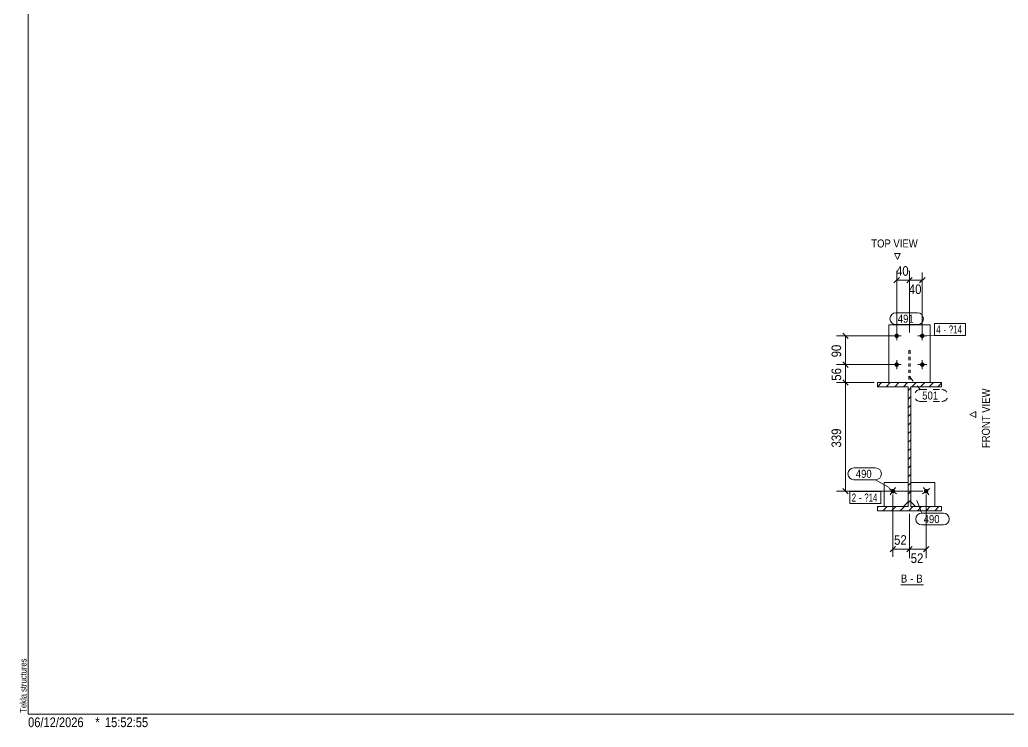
# Model space of a CAD drawing. Header units: millimetres. Extents: x 2 to 1174, y 1 to 825.
# Drawn here: x 2.4 to 311.2, y 1 to 221.9 of the extents above; entities that cross this region are included whole.
import ezdxf

# ---------------------------------------------------------------- set-up
doc = ezdxf.new("R2010")
doc.units = ezdxf.units.MM
for name, pattern in [('XKITLINE00', [0]), ('XKITLINE01', [4, 1, -1, 1, -1]), ('XKITLINE02', [4, 2, -2])]:
    doc.linetypes.add(name, pattern=pattern)
for name, color, linetype, lineweight in [('Bolt', 3, 'Continuous', 0), ('BoltMark', 7, 'Continuous', 0), ('Dimensions', 7, 'Continuous', 0), ('DrawingSheet', 5, 'Continuous', 0), ('OtherObjectType', 7, 'Continuous', 0), ('Part', 2, 'Continuous', 0), ('PartMark', 7, 'Continuous', 0)]:
    doc.layers.add(name, color=color, linetype=linetype, lineweight=lineweight)
doc.styles.add('ARIAL', font='ARIAL.TTF')
doc.styles.add('ARIAL_NARROW', font='ARIALN.TTF')

# ---------------------------------------------------------------- blocks, each defined once
blk = doc.blocks.new('*A1')
at = {"layer": 'Part', "color": 7, "linetype": 'XKITLINE00', "lineweight": 0}
for p, q in [((270.39, 107.28), (271.69, 108.58)), ((273.09, 107.28), (274.39, 108.58)), ((275.78, 107.28), (277.08, 108.58)), ((278.48, 107.28), (279.78, 108.58)), ((281.17, 107.28), (282.47, 108.58)), ((283.86, 107.28), (285.16, 108.58)), ((286.56, 107.28), (287.86, 108.58)), ((289.25, 107.28), (290.39, 108.42)), ((270.39, 107.28), (270.39, 107.28)), ((279.99, 106.1), (280.79, 106.9)), ((279.99, 103.41), (280.79, 104.21)), ((279.99, 100.71), (280.79, 101.51)), ((279.99, 98.02), (280.79, 98.82)), ((279.99, 95.32), (280.79, 96.12)), ((279.99, 92.63), (280.79, 93.43)), ((279.99, 89.94), (280.79, 90.74)), ((279.99, 87.24), (280.79, 88.04)), ((279.99, 84.55), (280.79, 85.35)), ((279.99, 81.85), (280.79, 82.65)), ((279.99, 79.16), (280.79, 79.96)), ((279.99, 76.47), (280.79, 77.27)), ((279.99, 73.77), (280.79, 74.57)), ((279.99, 71.08), (280.79, 71.88)), ((270.39, 69.56), (270.71, 69.88)), ((272.1, 68.58), (273.4, 69.88)), ((274.8, 68.58), (276.1, 69.88)), ((277.49, 68.58), (278.79, 69.88)), ((280.19, 68.58), (281.49, 69.88)), ((282.88, 68.58), (284.18, 69.88)), ((285.57, 68.58), (286.87, 69.88)), ((288.27, 68.58), (289.57, 69.88))]:
    blk.add_line(p, q, dxfattribs=at)
blk = doc.blocks.new('*A178')
at = {"layer": 'Bolt'}
for points in [[(277.09, 123.14), (277.09, 123.11), (277.09, 123.07), (277.08, 123.04), (277.07, 123.01), (277.06, 122.97), (277.05, 122.94), (277.04, 122.91), (277.03, 122.88), (277.01, 122.85), (276.99, 122.82), (276.98, 122.79), (276.96, 122.76), (276.93, 122.73), (276.91, 122.71), (276.89, 122.68), (276.86, 122.66), (276.84, 122.64), (276.81, 122.61), (276.78, 122.59), (276.75, 122.58), (276.72, 122.56), (276.69, 122.54), (276.66, 122.53), (276.63, 122.52), (276.6, 122.51), (276.56, 122.5), (276.53, 122.49), (276.5, 122.48), (276.46, 122.48), (276.43, 122.48), (276.39, 122.48), (276.36, 122.48), (276.32, 122.48), (276.29, 122.48), (276.26, 122.49), (276.22, 122.5), (276.19, 122.51), (276.16, 122.52), (276.13, 122.53), (276.09, 122.54), (276.06, 122.56), (276.03, 122.58), (276, 122.59), (275.98, 122.61), (275.95, 122.64), (275.92, 122.66), (275.9, 122.68), (275.87, 122.71), (275.85, 122.73), (275.83, 122.76), (275.81, 122.79), (275.79, 122.82), (275.78, 122.85), (275.76, 122.88), (275.75, 122.91), (275.73, 122.94), (275.72, 122.97), (275.71, 123.01), (275.71, 123.04), (275.7, 123.07), (275.7, 123.11), (275.69, 123.14), (275.69, 123.18), (275.69, 123.21), (275.7, 123.25), (275.7, 123.28), (275.71, 123.31), (275.71, 123.35), (275.72, 123.38), (275.73, 123.41), (275.75, 123.44), (275.76, 123.48), (275.78, 123.51), (275.79, 123.54), (275.81, 123.57), (275.83, 123.59), (275.85, 123.62), (275.87, 123.65), (275.9, 123.67), (275.92, 123.7), (275.95, 123.72), (275.98, 123.74), (276, 123.76), (276.03, 123.78), (276.06, 123.79), (276.09, 123.81), (276.13, 123.82), (276.16, 123.84), (276.19, 123.85), (276.22, 123.86), (276.26, 123.86), (276.29, 123.87), (276.32, 123.87), (276.36, 123.88), (276.39, 123.88), (276.43, 123.88), (276.46, 123.87), (276.5, 123.87), (276.53, 123.86), (276.56, 123.86), (276.6, 123.85), (276.63, 123.84), (276.66, 123.82), (276.69, 123.81), (276.72, 123.79), (276.75, 123.78), (276.78, 123.76), (276.81, 123.74), (276.84, 123.72), (276.86, 123.7), (276.89, 123.67), (276.91, 123.65), (276.93, 123.62), (276.96, 123.59), (276.98, 123.57), (276.99, 123.54), (277.01, 123.51), (277.03, 123.48), (277.04, 123.44), (277.05, 123.41), (277.06, 123.38), (277.07, 123.35), (277.08, 123.31), (277.09, 123.28), (277.09, 123.25), (277.09, 123.21), (277.09, 123.18)], [(285.09, 123.14), (285.09, 123.11), (285.09, 123.07), (285.08, 123.04), (285.07, 123.01), (285.06, 122.97), (285.05, 122.94), (285.04, 122.91), (285.03, 122.88), (285.01, 122.85), (284.99, 122.82), (284.98, 122.79), (284.96, 122.76), (284.93, 122.73), (284.91, 122.71), (284.89, 122.68), (284.86, 122.66), (284.84, 122.64), (284.81, 122.61), (284.78, 122.59), (284.75, 122.58), (284.72, 122.56), (284.69, 122.54), (284.66, 122.53), (284.63, 122.52), (284.6, 122.51), (284.56, 122.5), (284.53, 122.49), (284.5, 122.48), (284.46, 122.48), (284.43, 122.48), (284.39, 122.48), (284.36, 122.48), (284.32, 122.48), (284.29, 122.48), (284.26, 122.49), (284.22, 122.5), (284.19, 122.51), (284.16, 122.52), (284.13, 122.53), (284.09, 122.54), (284.06, 122.56), (284.03, 122.58), (284, 122.59), (283.98, 122.61), (283.95, 122.64), (283.92, 122.66), (283.9, 122.68), (283.87, 122.71), (283.85, 122.73), (283.83, 122.76), (283.81, 122.79), (283.79, 122.82), (283.78, 122.85), (283.76, 122.88), (283.75, 122.91), (283.73, 122.94), (283.72, 122.97), (283.71, 123.01), (283.71, 123.04), (283.7, 123.07), (283.7, 123.11), (283.69, 123.14), (283.69, 123.18), (283.69, 123.21), (283.7, 123.25), (283.7, 123.28), (283.71, 123.31), (283.71, 123.35), (283.72, 123.38), (283.73, 123.41), (283.75, 123.44), (283.76, 123.48), (283.78, 123.51), (283.79, 123.54), (283.81, 123.57), (283.83, 123.59), (283.85, 123.62), (283.87, 123.65), (283.9, 123.67), (283.92, 123.7), (283.95, 123.72), (283.98, 123.74), (284, 123.76), (284.03, 123.78), (284.06, 123.79), (284.09, 123.81), (284.13, 123.82), (284.16, 123.84), (284.19, 123.85), (284.22, 123.86), (284.26, 123.86), (284.29, 123.87), (284.32, 123.87), (284.36, 123.88), (284.39, 123.88), (284.43, 123.88), (284.46, 123.87), (284.5, 123.87), (284.53, 123.86), (284.56, 123.86), (284.6, 123.85), (284.63, 123.84), (284.66, 123.82), (284.69, 123.81), (284.72, 123.79), (284.75, 123.78), (284.78, 123.76), (284.81, 123.74), (284.84, 123.72), (284.86, 123.7), (284.89, 123.67), (284.91, 123.65), (284.93, 123.62), (284.96, 123.59), (284.98, 123.57), (284.99, 123.54), (285.01, 123.51), (285.03, 123.48), (285.04, 123.44), (285.05, 123.41), (285.06, 123.38), (285.07, 123.35), (285.08, 123.31), (285.09, 123.28), (285.09, 123.25), (285.09, 123.21), (285.09, 123.18)], [(277.09, 114.14), (277.09, 114.11), (277.09, 114.07), (277.08, 114.04), (277.07, 114.01), (277.06, 113.97), (277.05, 113.94), (277.04, 113.91), (277.03, 113.88), (277.01, 113.85), (276.99, 113.82), (276.98, 113.79), (276.96, 113.76), (276.93, 113.73), (276.91, 113.71), (276.89, 113.68), (276.86, 113.66), (276.84, 113.64), (276.81, 113.61), (276.78, 113.59), (276.75, 113.58), (276.72, 113.56), (276.69, 113.54), (276.66, 113.53), (276.63, 113.52), (276.6, 113.51), (276.56, 113.5), (276.53, 113.49), (276.5, 113.48), (276.46, 113.48), (276.43, 113.48), (276.39, 113.48), (276.36, 113.48), (276.32, 113.48), (276.29, 113.48), (276.26, 113.49), (276.22, 113.5), (276.19, 113.51), (276.16, 113.52), (276.13, 113.53), (276.09, 113.54), (276.06, 113.56), (276.03, 113.58), (276, 113.59), (275.98, 113.61), (275.95, 113.64), (275.92, 113.66), (275.9, 113.68), (275.87, 113.71), (275.85, 113.73), (275.83, 113.76), (275.81, 113.79), (275.79, 113.82), (275.78, 113.85), (275.76, 113.88), (275.75, 113.91), (275.73, 113.94), (275.72, 113.97), (275.71, 114.01), (275.71, 114.04), (275.7, 114.07), (275.7, 114.11), (275.69, 114.14), (275.69, 114.18), (275.69, 114.21), (275.7, 114.25), (275.7, 114.28), (275.71, 114.31), (275.71, 114.35), (275.72, 114.38), (275.73, 114.41), (275.75, 114.44), (275.76, 114.48), (275.78, 114.51), (275.79, 114.54), (275.81, 114.57), (275.83, 114.59), (275.85, 114.62), (275.87, 114.65), (275.9, 114.67), (275.92, 114.7), (275.95, 114.72), (275.98, 114.74), (276, 114.76), (276.03, 114.78), (276.06, 114.79), (276.09, 114.81), (276.13, 114.82), (276.16, 114.84), (276.19, 114.85), (276.22, 114.86), (276.26, 114.86), (276.29, 114.87), (276.32, 114.87), (276.36, 114.88), (276.39, 114.88), (276.43, 114.88), (276.46, 114.87), (276.5, 114.87), (276.53, 114.86), (276.56, 114.86), (276.6, 114.85), (276.63, 114.84), (276.66, 114.82), (276.69, 114.81), (276.72, 114.79), (276.75, 114.78), (276.78, 114.76), (276.81, 114.74), (276.84, 114.72), (276.86, 114.7), (276.89, 114.67), (276.91, 114.65), (276.93, 114.62), (276.96, 114.59), (276.98, 114.57), (276.99, 114.54), (277.01, 114.51), (277.03, 114.48), (277.04, 114.44), (277.05, 114.41), (277.06, 114.38), (277.07, 114.35), (277.08, 114.31), (277.09, 114.28), (277.09, 114.25), (277.09, 114.21), (277.09, 114.18)], [(285.09, 114.14), (285.09, 114.11), (285.09, 114.07), (285.08, 114.04), (285.07, 114.01), (285.06, 113.97), (285.05, 113.94), (285.04, 113.91), (285.03, 113.88), (285.01, 113.85), (284.99, 113.82), (284.98, 113.79), (284.96, 113.76), (284.93, 113.73), (284.91, 113.71), (284.89, 113.68), (284.86, 113.66), (284.84, 113.64), (284.81, 113.61), (284.78, 113.59), (284.75, 113.58), (284.72, 113.56), (284.69, 113.54), (284.66, 113.53), (284.63, 113.52), (284.6, 113.51), (284.56, 113.5), (284.53, 113.49), (284.5, 113.48), (284.46, 113.48), (284.43, 113.48), (284.39, 113.48), (284.36, 113.48), (284.32, 113.48), (284.29, 113.48), (284.26, 113.49), (284.22, 113.5), (284.19, 113.51), (284.16, 113.52), (284.13, 113.53), (284.09, 113.54), (284.06, 113.56), (284.03, 113.58), (284, 113.59), (283.98, 113.61), (283.95, 113.64), (283.92, 113.66), (283.9, 113.68), (283.87, 113.71), (283.85, 113.73), (283.83, 113.76), (283.81, 113.79), (283.79, 113.82), (283.78, 113.85), (283.76, 113.88), (283.75, 113.91), (283.73, 113.94), (283.72, 113.97), (283.71, 114.01), (283.71, 114.04), (283.7, 114.07), (283.7, 114.11), (283.69, 114.14), (283.69, 114.18), (283.69, 114.21), (283.7, 114.25), (283.7, 114.28), (283.71, 114.31), (283.71, 114.35), (283.72, 114.38), (283.73, 114.41), (283.75, 114.44), (283.76, 114.48), (283.78, 114.51), (283.79, 114.54), (283.81, 114.57), (283.83, 114.59), (283.85, 114.62), (283.87, 114.65), (283.9, 114.67), (283.92, 114.7), (283.95, 114.72), (283.98, 114.74), (284, 114.76), (284.03, 114.78), (284.06, 114.79), (284.09, 114.81), (284.13, 114.82), (284.16, 114.84), (284.19, 114.85), (284.22, 114.86), (284.26, 114.86), (284.29, 114.87), (284.32, 114.87), (284.36, 114.88), (284.39, 114.88), (284.43, 114.88), (284.46, 114.87), (284.5, 114.87), (284.53, 114.86), (284.56, 114.86), (284.6, 114.85), (284.63, 114.84), (284.66, 114.82), (284.69, 114.81), (284.72, 114.79), (284.75, 114.78), (284.78, 114.76), (284.81, 114.74), (284.84, 114.72), (284.86, 114.7), (284.89, 114.67), (284.91, 114.65), (284.93, 114.62), (284.96, 114.59), (284.98, 114.57), (284.99, 114.54), (285.01, 114.51), (285.03, 114.48), (285.04, 114.44), (285.05, 114.41), (285.06, 114.38), (285.07, 114.35), (285.08, 114.31), (285.09, 114.28), (285.09, 114.25), (285.09, 114.21), (285.09, 114.18)]]:
    blk.add_hatch(color=3, dxfattribs=at).paths.add_polyline_path(points, flags=17)
at = {"layer": 'Bolt', "color": 3, "linetype": 'XKITLINE00', "lineweight": 0}
for p, q in [((276.39, 124.58), (276.39, 121.78)), ((284.39, 124.58), (284.39, 121.78)), ((277.79, 123.18), (274.99, 123.18)), ((285.79, 123.18), (282.99, 123.18)), ((276.39, 115.58), (276.39, 112.78)), ((284.39, 115.58), (284.39, 112.78)), ((277.79, 114.18), (274.99, 114.18)), ((285.79, 114.18), (282.99, 114.18))]:
    blk.add_line(p, q, dxfattribs=at)
blk = doc.blocks.new('*A179')
at = {"layer": 'Bolt'}
blk.add_hatch(color=3, dxfattribs=at).paths.add_polyline_path([(274.74, 74.15), (274.71, 74.17), (274.69, 74.19), (274.66, 74.22), (274.64, 74.25), (274.62, 74.27), (274.6, 74.3), (274.58, 74.33), (274.57, 74.36), (274.55, 74.39), (274.54, 74.42), (274.53, 74.46), (274.52, 74.49), (274.51, 74.52), (274.5, 74.56), (274.5, 74.59), (274.5, 74.62), (274.49, 74.66), (274.49, 74.69), (274.5, 74.73), (274.5, 74.76), (274.5, 74.8), (274.51, 74.83), (274.52, 74.86), (274.53, 74.9), (274.54, 74.93), (274.55, 74.96), (274.57, 74.99), (274.58, 75.02), (274.6, 75.05), (274.62, 75.08), (274.64, 75.11), (274.66, 75.13), (274.69, 75.16), (274.71, 75.18), (274.74, 75.21), (274.76, 75.23), (274.79, 75.25), (274.82, 75.27), (274.85, 75.29), (274.88, 75.3), (274.91, 75.32), (274.94, 75.33), (274.97, 75.34), (275.01, 75.35), (275.04, 75.36), (275.07, 75.37), (275.11, 75.37), (275.14, 75.37), (275.17, 75.38), (275.21, 75.38), (275.24, 75.38), (275.28, 75.37), (275.31, 75.37), (275.35, 75.36), (275.38, 75.35), (275.41, 75.34), (275.44, 75.33), (275.48, 75.32), (275.51, 75.3), (275.54, 75.29), (275.57, 75.27), (275.6, 75.25), (275.62, 75.23), (275.65, 75.21), (275.68, 75.18), (275.7, 75.16), (275.72, 75.14), (275.74, 75.11), (275.76, 75.08), (275.78, 75.05), (275.8, 75.02), (275.82, 74.99), (275.83, 74.96), (275.85, 74.93), (275.86, 74.9), (275.87, 74.86), (275.88, 74.83), (275.88, 74.8), (275.89, 74.76), (275.89, 74.73), (275.89, 74.7), (275.89, 74.66), (275.89, 74.63), (275.89, 74.59), (275.88, 74.56), (275.88, 74.52), (275.87, 74.49), (275.86, 74.46), (275.85, 74.43), (275.83, 74.39), (275.82, 74.36), (275.8, 74.33), (275.79, 74.3), (275.77, 74.27), (275.75, 74.25), (275.72, 74.22), (275.7, 74.2), (275.68, 74.17), (275.65, 74.15), (275.63, 74.13), (275.6, 74.11), (275.57, 74.09), (275.54, 74.07), (275.51, 74.05), (275.48, 74.04), (275.45, 74.02), (275.41, 74.01), (275.38, 74), (275.35, 73.99), (275.31, 73.99), (275.28, 73.98), (275.25, 73.98), (275.21, 73.98), (275.18, 73.98), (275.14, 73.98), (275.11, 73.98), (275.07, 73.99), (275.04, 73.99), (275.01, 74), (274.97, 74.01), (274.94, 74.02), (274.91, 74.04), (274.88, 74.05), (274.85, 74.07), (274.82, 74.08), (274.79, 74.1), (274.76, 74.12)], flags=17)
at = {"layer": 'Bolt', "color": 3, "linetype": 'XKITLINE00', "lineweight": 0}
for p, q in [((276.3, 73.82), (274.09, 75.54)), ((274.33, 73.57), (276.05, 75.78))]:
    blk.add_line(p, q, dxfattribs=at)
blk = doc.blocks.new('*A180')
at = {"layer": 'Bolt'}
blk.add_hatch(color=3, dxfattribs=at).paths.add_polyline_path([(285.19, 75.25), (285.22, 75.27), (285.25, 75.29), (285.28, 75.3), (285.31, 75.32), (285.34, 75.33), (285.37, 75.34), (285.41, 75.35), (285.44, 75.36), (285.47, 75.37), (285.51, 75.37), (285.54, 75.38), (285.58, 75.38), (285.61, 75.38), (285.65, 75.37), (285.68, 75.37), (285.71, 75.37), (285.75, 75.36), (285.78, 75.35), (285.81, 75.34), (285.85, 75.33), (285.88, 75.32), (285.91, 75.3), (285.94, 75.29), (285.97, 75.27), (286, 75.25), (286.03, 75.23), (286.05, 75.21), (286.08, 75.18), (286.1, 75.16), (286.12, 75.13), (286.15, 75.11), (286.17, 75.08), (286.19, 75.05), (286.2, 75.02), (286.22, 74.99), (286.23, 74.96), (286.25, 74.93), (286.26, 74.9), (286.27, 74.86), (286.28, 74.83), (286.28, 74.8), (286.29, 74.76), (286.29, 74.73), (286.29, 74.69), (286.29, 74.66), (286.29, 74.62), (286.29, 74.59), (286.28, 74.56), (286.28, 74.52), (286.27, 74.49), (286.26, 74.46), (286.25, 74.42), (286.23, 74.39), (286.22, 74.36), (286.2, 74.33), (286.18, 74.3), (286.16, 74.27), (286.14, 74.25), (286.12, 74.22), (286.1, 74.19), (286.08, 74.17), (286.05, 74.15), (286.02, 74.12), (286, 74.1), (285.97, 74.08), (285.94, 74.07), (285.91, 74.05), (285.88, 74.04), (285.84, 74.02), (285.81, 74.01), (285.78, 74), (285.75, 73.99), (285.71, 73.99), (285.68, 73.98), (285.64, 73.98), (285.61, 73.98), (285.57, 73.98), (285.54, 73.98), (285.51, 73.98), (285.47, 73.99), (285.44, 73.99), (285.41, 74), (285.37, 74.01), (285.34, 74.02), (285.31, 74.04), (285.28, 74.05), (285.25, 74.07), (285.22, 74.09), (285.19, 74.11), (285.16, 74.13), (285.14, 74.15), (285.11, 74.17), (285.09, 74.2), (285.06, 74.22), (285.04, 74.25), (285.02, 74.27), (285, 74.3), (284.98, 74.33), (284.97, 74.36), (284.95, 74.39), (284.94, 74.43), (284.93, 74.46), (284.92, 74.49), (284.91, 74.52), (284.9, 74.56), (284.9, 74.59), (284.9, 74.63), (284.89, 74.66), (284.89, 74.7), (284.9, 74.73), (284.9, 74.76), (284.9, 74.8), (284.91, 74.83), (284.92, 74.86), (284.93, 74.9), (284.94, 74.93), (284.95, 74.96), (284.97, 74.99), (284.98, 75.02), (285, 75.05), (285.02, 75.08), (285.04, 75.11), (285.06, 75.14), (285.09, 75.16), (285.11, 75.18), (285.14, 75.21), (285.16, 75.23)], flags=17)
at = {"layer": 'Bolt', "color": 3, "linetype": 'XKITLINE00', "lineweight": 0}
for p, q in [((284.49, 73.82), (286.7, 75.54)), ((284.73, 75.78), (286.45, 73.57))]:
    blk.add_line(p, q, dxfattribs=at)
blk = doc.blocks.new('*A181')
at = {"layer": 'Part', "color": 2, "linetype": 'XKITLINE00', "lineweight": 0}
for p, q in [((270.39, 107.28), (270.39, 108.58)), ((270.39, 108.58), (290.39, 108.58)), ((290.39, 108.58), (290.39, 107.28)), ((279.99, 107.28), (270.39, 107.28)), ((279.99, 69.88), (279.99, 107.28)), ((290.39, 107.28), (280.79, 107.28)), ((280.79, 107.28), (280.79, 69.88)), ((270.39, 68.58), (270.39, 69.88)), ((270.39, 69.88), (279.99, 69.88)), ((290.39, 68.58), (270.39, 68.58)), ((280.79, 69.88), (290.39, 69.88)), ((290.39, 69.88), (290.39, 68.58))]:
    blk.add_line(p, q, dxfattribs=at)
blk = doc.blocks.new('*A182')
at = {"layer": 'Part', "color": 2, "linetype": 'XKITLINE00', "lineweight": 0}
for p, q in [((273.89, 108.58), (273.89, 126.58)), ((273.89, 126.58), (286.89, 126.58)), ((286.89, 108.58), (286.89, 126.58))]:
    blk.add_line(p, q, dxfattribs=at)
at = {"layer": 'Part', "color": 7, "linetype": 'XKITLINE01', "lineweight": 0}
blk.add_line((273.89, 108.58), (286.89, 108.58), dxfattribs=at)
blk = doc.blocks.new('*A183')
at = {"layer": 'Part', "color": 2, "linetype": 'XKITLINE00', "lineweight": 0}
for p, q in [((279.99, 77.38), (272.49, 77.38)), ((272.49, 77.38), (272.49, 69.88)), ((278.49, 69.88), (279.99, 71.38))]:
    blk.add_line(p, q, dxfattribs=at)
at = {"layer": 'Part', "color": 7, "linetype": 'XKITLINE01', "lineweight": 0}
for p, q in [((279.99, 71.38), (279.99, 77.38)), ((272.49, 69.88), (278.49, 69.88))]:
    blk.add_line(p, q, dxfattribs=at)
blk = doc.blocks.new('*A184')
at = {"layer": 'Part', "color": 7, "linetype": 'XKITLINE01', "lineweight": 0}
for p, q in [((280.64, 118.58), (280.14, 118.58)), ((280.14, 118.58), (280.14, 108.58)), ((280.64, 118.58), (280.64, 108.58)), ((280.64, 108.58), (280.14, 108.58))]:
    blk.add_line(p, q, dxfattribs=at)
blk = doc.blocks.new('*A185')
at = {"layer": 'Part', "color": 2, "linetype": 'XKITLINE00', "lineweight": 0}
for p, q in [((280.79, 77.38), (288.29, 77.38)), ((288.29, 77.38), (288.29, 69.88)), ((282.29, 69.88), (280.79, 71.38))]:
    blk.add_line(p, q, dxfattribs=at)
at = {"layer": 'Part', "color": 7, "linetype": 'XKITLINE01', "lineweight": 0}
for p, q in [((280.79, 71.38), (280.79, 77.38)), ((288.29, 69.88), (282.29, 69.88))]:
    blk.add_line(p, q, dxfattribs=at)
blk = doc.blocks.new('*A195')
at = {"layer": 'DrawingSheet', "color": 5, "linetype": 'XKITLINE00', "lineweight": 0}
for p, q in [((5, 825), (5, 5)), ((5, 5), (1174, 5))]:
    blk.add_line(p, q, dxfattribs=at)
at = {"layer": 'DrawingSheet', "color": 5, "style": 'ARIAL', "width": 0.85}
blk.add_text('Tekla structures', height=2, rotation=90, dxfattribs=at).set_placement((4.5, 5.5))
blk = doc.blocks.new('*A202')
at = {"layer": 'OtherObjectType', "color": 7, "style": 'ARIAL_NARROW', "width": 1.008832}
for s, p in [('06/12/2026', (4.99, 1)), ('*', (26, 1)), ('15:52:55', (29, 1))]:
    blk.add_text(s, height=3, dxfattribs=at).set_placement(p)
blk = doc.blocks.new('*A383')
at = {"layer": 'Dimensions', "color": 7, "linetype": 'XKITLINE00', "lineweight": 0}
for p, q in [((275.19, 73.68), (275.19, 54.18)), ((280.39, 67.58), (280.39, 54.18)), ((276.04, 57.43), (274.34, 55.73)), ((275.19, 56.58), (280.39, 56.58)), ((281.24, 57.43), (279.54, 55.73))]:
    blk.add_line(p, q, dxfattribs=at)
at = {"layer": 'Dimensions', "color": 3}
for p in [(275.19, 56.58), (280.39, 56.58)]:
    blk.add_point(p, dxfattribs=at)
at = {"layer": 'Dimensions', "color": 3, "style": 'ARIAL', "width": 0.85}
blk.add_text('52', height=3, dxfattribs=at).set_placement((275.57, 57.93))
blk = doc.blocks.new('*A384')
at = {"layer": 'Dimensions', "color": 7, "linetype": 'XKITLINE00', "lineweight": 0}
for p, q in [((285.59, 73.68), (285.59, 53.73)), ((280.39, 67.58), (280.39, 53.73)), ((281.24, 57.43), (279.54, 55.73)), ((280.39, 56.58), (285.59, 56.58)), ((286.44, 57.43), (284.74, 55.73))]:
    blk.add_line(p, q, dxfattribs=at)
at = {"layer": 'Dimensions', "color": 3}
for p in [(280.39, 56.58), (285.59, 56.58)]:
    blk.add_point(p, dxfattribs=at)
at = {"layer": 'Dimensions', "color": 3, "style": 'ARIAL', "width": 0.85}
blk.add_text('52', height=3, dxfattribs=at).set_placement((280.77, 52.23))
blk = doc.blocks.new('*A385')
at = {"layer": 'Dimensions', "color": 7, "linetype": 'XKITLINE00', "lineweight": 0}
for p, q in [((276.39, 124.18), (276.39, 143.43)), ((280.39, 124.18), (280.39, 143.43)), ((277.24, 141.43), (275.54, 139.73)), ((276.39, 140.58), (280.39, 140.58)), ((281.24, 141.43), (279.54, 139.73))]:
    blk.add_line(p, q, dxfattribs=at)
at = {"layer": 'Dimensions', "color": 3}
for p in [(276.39, 140.58), (280.39, 140.58)]:
    blk.add_point(p, dxfattribs=at)
at = {"layer": 'Dimensions', "color": 3, "style": 'ARIAL', "width": 0.85}
blk.add_text('40', height=3, dxfattribs=at).set_placement((276.17, 141.93))
blk = doc.blocks.new('*A386')
at = {"layer": 'Dimensions', "color": 7, "linetype": 'XKITLINE00', "lineweight": 0}
for p, q in [((280.39, 124.18), (280.39, 142.98)), ((284.39, 124.18), (284.39, 142.98)), ((281.24, 141.43), (279.54, 139.73)), ((280.39, 140.58), (284.39, 140.58)), ((285.24, 141.43), (283.54, 139.73))]:
    blk.add_line(p, q, dxfattribs=at)
at = {"layer": 'Dimensions', "color": 3}
for p in [(280.39, 140.58), (284.39, 140.58)]:
    blk.add_point(p, dxfattribs=at)
at = {"layer": 'Dimensions', "color": 3, "style": 'ARIAL', "width": 0.85}
blk.add_text('40', height=3, dxfattribs=at).set_placement((280.17, 136.23))
blk = doc.blocks.new('*A387')
at = {"layer": 'Dimensions', "color": 7, "linetype": 'XKITLINE00', "lineweight": 0}
for p, q in [((269.39, 108.58), (257.54, 108.58)), ((259.54, 109.43), (261.24, 107.73)), ((260.39, 74.68), (260.39, 108.58)), ((284.59, 74.68), (257.54, 74.68)), ((259.54, 75.53), (261.24, 73.83))]:
    blk.add_line(p, q, dxfattribs=at)
at = {"layer": 'Dimensions', "color": 3}
for p in [(260.39, 108.58), (260.39, 74.68)]:
    blk.add_point(p, dxfattribs=at)
at = {"layer": 'Dimensions', "color": 3, "style": 'ARIAL', "width": 0.85}
blk.add_text('339', height=3, rotation=90.0002, dxfattribs=at).set_placement((259.04, 88.29))
blk = doc.blocks.new('*A388')
at = {"layer": 'Dimensions', "color": 7, "linetype": 'XKITLINE00', "lineweight": 0}
for p, q in [((259.54, 115.03), (261.24, 113.33)), ((275.39, 114.18), (257.54, 114.18)), ((260.39, 108.58), (260.39, 114.18)), ((269.39, 108.58), (257.54, 108.58)), ((259.54, 109.43), (261.24, 107.73))]:
    blk.add_line(p, q, dxfattribs=at)
at = {"layer": 'Dimensions', "color": 3}
for p in [(260.39, 114.18), (260.39, 108.58)]:
    blk.add_point(p, dxfattribs=at)
at = {"layer": 'Dimensions', "color": 3, "style": 'ARIAL', "width": 0.85}
blk.add_text('56', height=3, rotation=90.0002, dxfattribs=at).set_placement((259.04, 109.15))
blk = doc.blocks.new('*A389')
at = {"layer": 'Dimensions', "color": 7, "linetype": 'XKITLINE00', "lineweight": 0}
for p, q in [((259.54, 124.03), (261.24, 122.33)), ((275.39, 123.18), (257.54, 123.18)), ((260.39, 114.18), (260.39, 123.18)), ((259.54, 115.03), (261.24, 113.33)), ((275.39, 114.18), (257.54, 114.18))]:
    blk.add_line(p, q, dxfattribs=at)
at = {"layer": 'Dimensions', "color": 3}
for p in [(260.39, 123.18), (260.39, 114.18)]:
    blk.add_point(p, dxfattribs=at)
at = {"layer": 'Dimensions', "color": 3, "style": 'ARIAL', "width": 0.85}
blk.add_text('90', height=3, rotation=90.0002, dxfattribs=at).set_placement((259.04, 116.45))
blk = doc.blocks.new('*A390')
at = {"layer": 'BoltMark', "color": 7, "linetype": 'XKITLINE00', "lineweight": 0}
for p, q in [((288.16, 127.03), (297.85, 127.03)), ((288.16, 123.33), (288.16, 127.03)), ((297.85, 123.33), (297.85, 127.03)), ((284.39, 123.18), (288.16, 123.33)), ((288.16, 123.33), (297.85, 123.33))]:
    blk.add_line(p, q, dxfattribs=at)
at = {"layer": 'BoltMark', "color": 3, "style": 'ARIAL_NARROW', "width": 0.85}
for s, p in [('4', (288.76, 123.93)), ('-', (291.03, 123.93)), ('?14', (292.69, 123.93))]:
    blk.add_text(s, height=2.5, dxfattribs=at).set_placement(p)
blk = doc.blocks.new('*A391')
at = {"layer": 'BoltMark', "color": 7, "linetype": 'XKITLINE00', "lineweight": 0}
for p, q in [((261.74, 74.53), (271.43, 74.53)), ((261.74, 70.83), (261.74, 74.53)), ((275.19, 74.68), (271.43, 74.53)), ((271.43, 70.83), (271.43, 74.53)), ((261.74, 70.83), (271.43, 70.83))]:
    blk.add_line(p, q, dxfattribs=at)
at = {"layer": 'BoltMark', "color": 3, "style": 'ARIAL_NARROW', "width": 0.85}
for s, p in [('2', (262.34, 71.43)), ('-', (264.61, 71.43)), ('?14', (266.27, 71.43))]:
    blk.add_text(s, height=2.5, dxfattribs=at).set_placement(p)
blk = doc.blocks.new('*A392')
at = {"layer": 'PartMark', "color": 7, "linetype": 'XKITLINE00', "lineweight": 0}
for p, q in [((282.67, 71.76), (284.23, 67.81)), ((284.23, 67.81), (290.99, 67.81)), ((284.23, 64.11), (290.99, 64.11))]:
    blk.add_line(p, q, dxfattribs=at)
for centre, start, end in [((284.23, 65.96), 90, 270), ((290.99, 65.96), 270, 90)]:
    blk.add_arc(centre, 1.85, start, end, dxfattribs=at)
at = {"layer": 'PartMark', "color": 3, "style": 'ARIAL', "width": 0.85}
blk.add_text('490', height=2.5, dxfattribs=at).set_placement((284.83, 64.71))
blk = doc.blocks.new('*A393')
at = {"layer": 'PartMark', "color": 7, "linetype": 'XKITLINE00', "lineweight": 0}
for p, q in [((276.14, 130.38), (282.91, 130.38)), ((276.14, 126.68), (282.91, 126.68))]:
    blk.add_line(p, q, dxfattribs=at)
for centre, start, end in [((276.14, 128.53), 90, 270), ((282.91, 128.53), 270, 90)]:
    blk.add_arc(centre, 1.85, start, end, dxfattribs=at)
at = {"layer": 'PartMark', "color": 3, "style": 'ARIAL', "width": 0.85}
blk.add_text('491', height=2.5, dxfattribs=at).set_placement((276.74, 127.28))
blk = doc.blocks.new('*A394')
at = {"layer": 'PartMark', "color": 7, "linetype": 'XKITLINE00', "lineweight": 0}
for p, q in [((263.02, 81.94), (269.78, 81.94)), ((263.02, 78.24), (269.78, 78.24)), ((274.02, 75.85), (269.78, 78.24))]:
    blk.add_line(p, q, dxfattribs=at)
for centre, start, end in [((263.02, 80.09), 90, 270), ((269.78, 80.09), 270, 90)]:
    blk.add_arc(centre, 1.85, start, end, dxfattribs=at)
at = {"layer": 'PartMark', "color": 3, "style": 'ARIAL', "width": 0.85}
blk.add_text('490', height=2.5, dxfattribs=at).set_placement((263.62, 78.84))
blk = doc.blocks.new('*A395')
at = {"layer": 'PartMark', "color": 7, "linetype": 'XKITLINE02', "lineweight": 0}
for p, q in [((280.27, 110.61), (283.77, 106.39)), ((283.77, 106.39), (290.54, 106.39)), ((283.77, 102.69), (290.54, 102.69))]:
    blk.add_line(p, q, dxfattribs=at)
for centre, start, end in [((283.77, 104.54), 90, 270), ((290.54, 104.54), 270, 90)]:
    blk.add_arc(centre, 1.85, start, end, dxfattribs=at)
at = {"layer": 'PartMark', "color": 3, "style": 'ARIAL', "width": 0.85}
blk.add_text('501', height=2.5, dxfattribs=at).set_placement((284.37, 103.29))
blk = doc.blocks.new('*A396')
at = {"layer": 'OtherObjectType', "color": 7, "linetype": 'XKITLINE00', "lineweight": 0}
for p, q in [((276.6, 147.03), (275.66, 148.9)), ((275.66, 148.9), (277.53, 148.9)), ((277.53, 148.9), (276.6, 147.03)), ((276.6, 147.03), (276.6, 147.03)), ((299.25, 98.58), (301.12, 99.51)), ((301.12, 99.51), (301.12, 97.64)), ((301.12, 97.64), (299.25, 98.58)), ((299.25, 98.58), (299.25, 98.58)), ((277.69, 45.38), (284.75, 45.38))]:
    blk.add_line(p, q, dxfattribs=at)
at = {"layer": 'OtherObjectType', "color": 7, "style": 'ARIAL', "width": 0.85}
for s, p in [('TOP VIEW', (268.45, 150.78)), ('B', (277.69, 46.13)), ('-', (280.67, 46.13)), ('B', (282.53, 46.13))]:
    blk.add_text(s, height=2.5, dxfattribs=at).set_placement(p)
blk.add_text('FRONT VIEW', height=2.5, rotation=90, dxfattribs=at).set_placement((305.5, 88.11))

msp = doc.modelspace()

# ---------------------------------------------------------------- block references
at = {"lineweight": 0}
for name in ['*A195', '*A385', '*A386', '*A393', '*A390', '*A389', '*A182', '*A178', '*A184', '*A388', '*A387', '*A1', '*A181', '*A395', '*A394', '*A183', '*A185', '*A391', '*A179', '*A180', '*A383', '*A384', '*A392', '*A202']:
    msp.add_blockref(name, (0, 0), dxfattribs=at)
at = {"layer": 'OtherObjectType', "lineweight": 0}
msp.add_blockref('*A396', (0, 0), dxfattribs=at)

doc.saveas('drawing.dxf')
